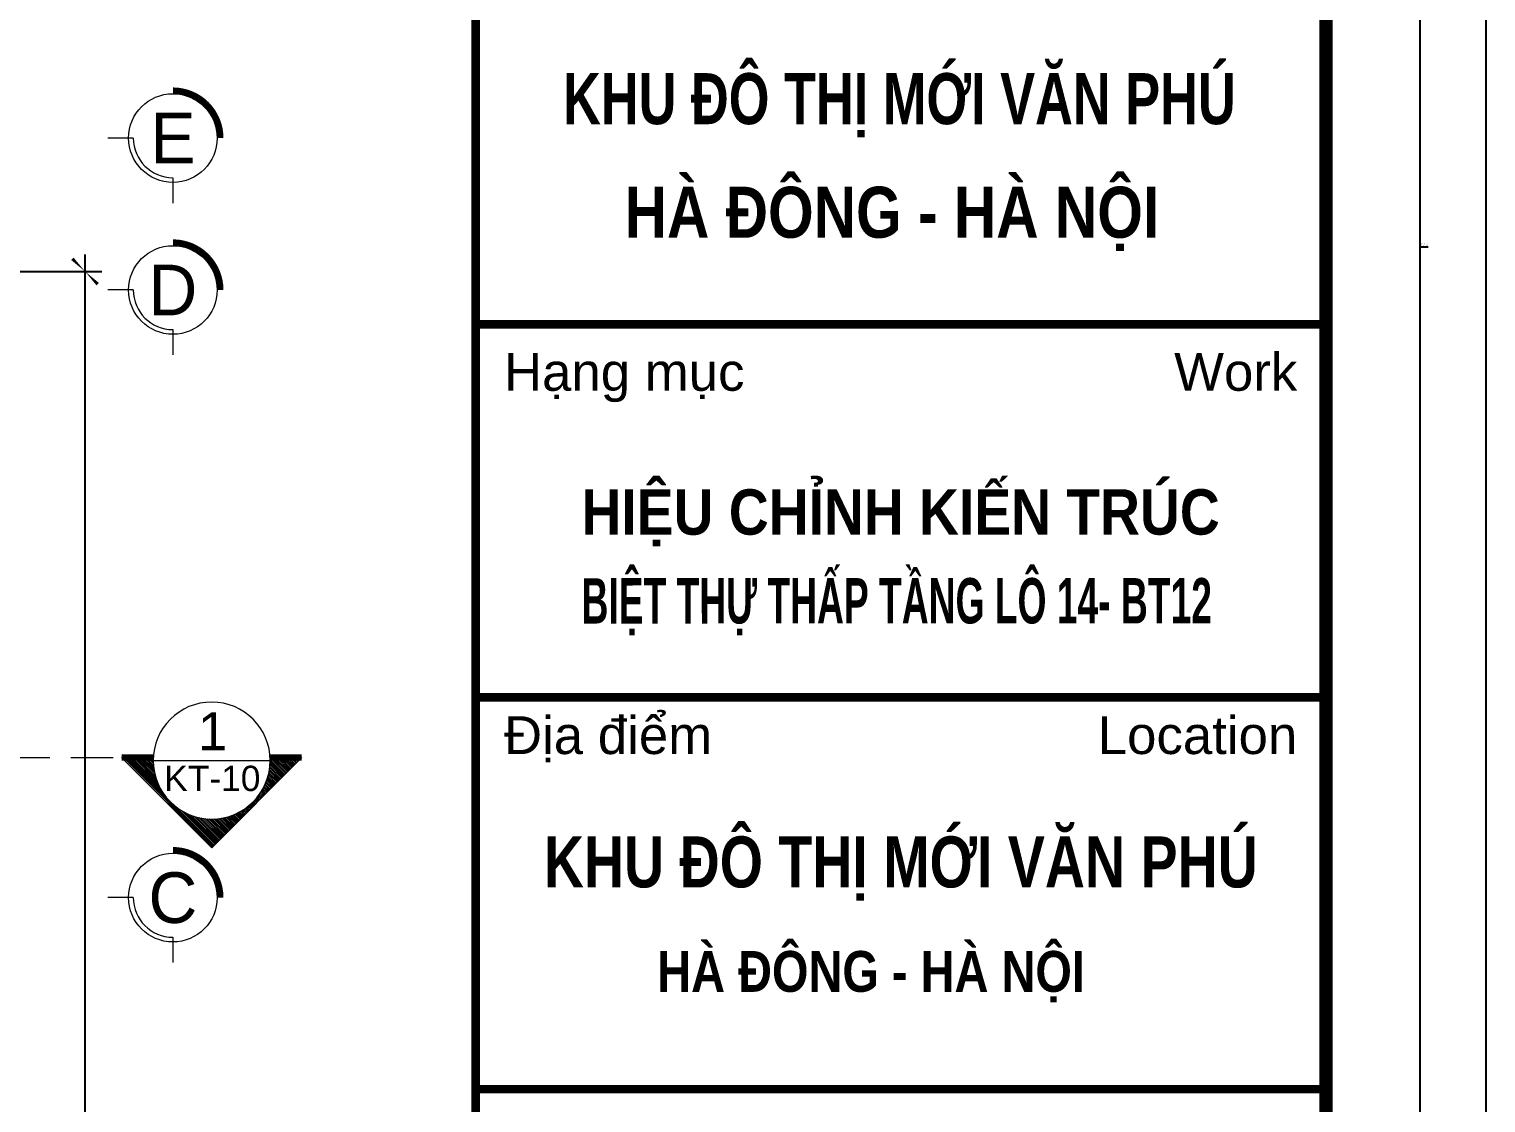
# Model space of a CAD drawing. Header units: millimetres. Extents: x -34806 to 662668, y 63228 to 99452.
# Drawn here: x 116393 to 125027, y 83376 to 89737 of the extents above; entities that cross this region are included whole.
import ezdxf
from ezdxf.enums import TextEntityAlignment as Align

# ---------------------------------------------------------------- set-up
doc = ezdxf.new("R2010")
doc.units = ezdxf.units.MM
doc.header["$LTSCALE"] = 200
doc.header["$MEASUREMENT"] = 0
doc.header["$PDMODE"] = 3
doc.header["$PDSIZE"] = 50
doc.linetypes.add('DASHED2', pattern=[0.375, 0.25, -0.125])
doc.layers.get('0').update_dxf_attribs({"color": 95, "linetype": 'CONTINUOUS'})
doc.layers.get('DEFPOINTS').update_dxf_attribs({"linetype": 'CONTINUOUS'})
for name, color, linetype, lineweight in [('cat', 1, 'CONTINUOUS', 40), ('hacth', 251, 'CONTINUOUS', 13), ('hatch', 251, 'CONTINUOUS', 5), ('thay', 7, 'CONTINUOUS', 18)]:
    doc.layers.add(name, color=color, linetype=linetype, lineweight=lineweight)
for name, color, linetype in [('DIM', 1, 'CONTINUOUS'), ('KHUNGTEN', 7, 'CONTINUOUS'), ('TEXT', 7, 'CONTINUOUS'), ('TPTA-Text', 253, 'CONTINUOUS')]:
    doc.layers.add(name, color=color, linetype=linetype)
doc.styles.add('Aria H B iso', font='VHARIALB.ttf')
doc.styles.add('Aria H iso', font='VHARIAL.ttf')
doc.styles.add('Arial iso', font='VNARIAL.ttf')
doc.styles.add('CHU HOA Day', font='VHARIAL.ttf')
doc.styles.add('CHUC HOA MANH', font='chhbg.shx', dxfattribs={"width": 0.8, "height": 250})
doc.styles.add('dam', font='VHAVANB.ttf', dxfattribs={"width": 0.9, "height": 450})
doc.styles.add('Scale', font='vnsimli.shx', dxfattribs={"width": 0.65, "bigfont": 'bigfont.shx'})
doc.dimstyles.new('Scale', dxfattribs={"dimscale": 10, "dimtxt": 2, "dimasz": 0.8, "dimexe": 1, "dimexo": 0, "dimgap": 0.5, "dimtad": 1, "dimdec": 0, "dimzin": 0, "dimdsep": 46, "dimtxsty": 'Scale', "dimblk": 'ARCHTICK', "dimcen": 1, "dimdle": 1, "dimclrd": 8, "dimclre": 251, "dimclrt": 3, "dimadec": 0, "dimazin": 0, "dimtfac": 1, "dimtdec": 0, "dimtix": 1, "dimtmove": 2, "dimatfit": 3, "dimfxl": 1, "dimtolj": 1, "dimtzin": 0, "dimarcsym": 0})

# ---------------------------------------------------------------- blocks, each defined once
blk = doc.blocks.new('_ArchTick')
at = {"layer": 'DIM', "color": 150}
blk.add_lwpolyline([(0.5000000000004547, 0.5000000000009095, 0.1333333333333333, 0, 0), (4.547473508864641e-13, 9.094947017729282e-13, 0, 0.1333333333333333, 0), (-0.4999999999995453, -0.4999999999990905, 0.1333333333333333, 0.1333333333333333, 0)], format="xyseb", dxfattribs=at)
blk = doc.blocks.new('*D1185')
at = {"layer": 'DEFPOINTS', "color": 0}
for p in [(115372.1488248326, 88302.0076397231), (115372.1488248326, 74482.00763972304), (116724.1024527386, 74482.00763972304)]:
    blk.add_point(p, dxfattribs=at)
at = {"layer": 'TPTA-Text', "color": 8, "lineweight": -2}
blk.add_line((116724.1024527386, 88402.0076397231), (116724.1024527386, 74382.00763972304), dxfattribs=at)
at = {"layer": 'TPTA-Text', "color": 251, "lineweight": -2}
for p, q in [((115372.1488248326, 88302.0076397231), (116824.1024527386, 88302.0076397231)), ((115372.1488248326, 74482.00763972304), (116824.1024527386, 74482.00763972304))]:
    blk.add_line(p, q, dxfattribs=at)
at = {"layer": 'TPTA-Text', "color": 8, "lineweight": -2, "xscale": 150, "yscale": 150, "zscale": 150}
for p, rotation in [((116724.1024527386, 88302.0076397231), 90), ((116724.1024527386, 74482.00763972304), 270)]:
    blk.add_blockref('_ArchTick', p, dxfattribs=dict(at, rotation=rotation))
at = {"layer": 'TPTA-Text', "color": 3, "insert": (116524.1024527385, 81392.0076397231), "char_height": 300, "attachment_point": 5, "rotation": 90, "style": 'Scale'}
blk.add_mtext('\\A1;13820', dxfattribs=at)
blk = doc.blocks.new('can')
at = {"layer": 'hatch'}
h = blk.add_hatch(dxfattribs=at)
h.set_pattern_fill('ANSI31', color=256, scale=96.24999999999999, style=0)
h.set_pattern_definition([(45, (-283733.9999999999, -101783.0000000001), (-8.507378461150648, 8.507378461150651), [])])
h.paths.add_polyline_path([(577.5000000001164, 0, -0.01239045031513647), (576.7909402744845, -28.608761198906), (889.9267381958198, -28.608761198906), (-1.164153218269348e-10, 861.3179769970593), (-889.9267381959362, -28.608761198906), (-576.790940274368, -28.608761198906, -0.01239045031513647), (-577.5, 0, -1)])
at = {"layer": 'cat', "color": 150, "linetype": 'Continuous', "const_width": 62.37}
for points in [[(-576.790940274368, -28.608761198906), (-889.9267381960526, -28.608761198906)], [(576.7909402744845, -28.608761198906), (889.9267381959362, -28.608761198906)]]:
    blk.add_lwpolyline(points, dxfattribs=at)
at = {"layer": 'thay', "linetype": 'Continuous'}
for p in [(-889.9267381960526, -28.6087611989642), (889.9267381959362, -28.6087611989642)]:
    blk.add_line(p, (0, 861.3179769970593), dxfattribs=at)
at = {"layer": 'thay'}
blk.add_line((-577.5, 0), (577.5, 0), dxfattribs=at)
blk.add_circle((0, 0), 577.5, dxfattribs=at)
at = {"layer": 'TEXT', "style": 'CHU HOA Day'}
blk.add_attdef('A', text='', height=374.9999999999999, dxfattribs=at).set_placement((11.23789030255284, 107.5144003144233), align=Align.CENTER)
at = {"layer": 'TEXT', "style": 'CHUC HOA MANH', "width": 0.65}
blk.add_attdef('KT-00', text='', height=287.4999999999999, dxfattribs=at).set_placement((7.355760390171781, -345.5475604703242), align=Align.CENTER)
blk = doc.blocks.new('tr')
at = {"layer": 'thay', "ltscale": 600}
for p, q in [((-1.164153218269348e-10, -200), (-1.164153218269348e-10, 0)), ((313.2121651116759, -513.2121651118505), (513.2121651116759, -513.2121651118505))]:
    blk.add_line(p, q, dxfattribs=at)
at = {"layer": 'thay', "color": 150, "ltscale": 600, "const_width": 49.99999999999998}
blk.add_lwpolyline([(-375.0000000001164, -513.2121651118796, 0.414213562373095), (-1.164153218269348e-10, -888.2121651118796, 0.414213562373095)], format="xyb", dxfattribs=at)
at = {"layer": 'thay', "ltscale": 600}
blk.add_circle((-1.164153218269348e-10, -513.2121651118796), 349.9999999999998, dxfattribs=at)
blk.add_arc((-1.164153218269348e-10, -513.2121651118796), 313.2121651118522, 0, 90, dxfattribs=at)
blk = doc.blocks.new('khung')
at = {"layer": 'DEFPOINTS', "color": 8}
blk.add_lwpolyline([(0, 0), (31503.2142857092, 0), (31503.2142857092, 22274.99999999884), (0, 22274.99999999884)], close=True, dxfattribs=at)
at = {"layer": 'KHUNGTEN', "color": 8}
blk.add_line((31503.21446545597, 16475.24069870885), (31536.14129472431, 16475.24069870885), dxfattribs=at)
at = {"layer": 'KHUNGTEN', "color": 4}
for points, const_width in [([(847.8094161225017, 388.0662020905293), (31116.97317918693, 388.0662020905293), (31116.97317918693, 21886.93379790831), (847.8094161225017, 21886.93379790831)], 54.32926829268017), ([(27622.55226480344, 21886.93379790831), (31115.14808361861, 21886.93379790831), (31115.14808361861, 388.0662020905293), (27622.55226480344, 388.0662020905293)], 34.92595818815155)]:
    blk.add_lwpolyline(points, close=True, dxfattribs=dict(at, const_width=const_width))
at = {"layer": 'KHUNGTEN', "color": 4, "const_width": 34.92595818815155}
for points in [[(27622.55244430073, 16156.79297462516), (31115.14826308552, 16156.79297462516)], [(27622.55244430073, 14624.75846653097), (31115.14826308552, 14624.75846653097)], [(27622.55244430073, 13015.04487406099), (31115.14826308552, 13015.04487406099)]]:
    blk.add_lwpolyline(points, dxfattribs=at)
at = {"color": 7, "style": 'Aria H B iso'}
for s, height, width, p, p2 in [('KHU §¤ THÞ MíI V¡N PHó', 209.5557491289093, 0.7389444991926696, (27981.5830404671, 16979.11143905187), (30745.75182077126, 16979.11143905187)), ('     hµ ®«ng - hµ néi      ', 209.5557491289093, 0.8236616100735789, (27899.69612104643, 16512.57014595026), (30833.47660882449, 16512.57014595026)), ('KHU §¤ THÞ MíI V¡N PHó', 209.5557491289093, 0.7842867514927371, (27902.79010211822, 13843.96685813665), (30836.57058989628, 13843.96685813665)), ('     hµ ®«ng - hµ néi      ', 167.6445993031274, 0.8236616100735753, (28100.74854778661, 13415.15737015691), (30447.77293800905, 13415.15737015691))]:
    blk.add_text(s, height=height, dxfattribs=dict(at, width=width)).set_placement(p, p2, align=Align.FIT)
for s, rotation, width, p, p2 in [('hiÖu chØnh kiÕn tróc ', 0.007563074260473018, 0.8721502751807877, (28057.64394805585, 15292.82606776041), (30743.28167936322, 15293.18057341316)), ('biÖt thù thÊp tÇng l« 14- bt12', 0.00784076763653109, 0.5913500781191495, (28057.64394805585, 14928.03816096876), (30648.16550555607, 14928.39266662152))]:
    blk.add_text(s, height=186.2717770034749, rotation=rotation, dxfattribs=dict(at, width=width)).set_placement(p, p2, align=Align.FIT)
at = {"layer": 'KHUNGTEN', "color": 8, "style": 'Arial iso'}
for s, width, p, p2 in [('§Þa chØ: sè 17 l« 2A, ®\xadêng Trung Yªn 1', 0.8388118954867925, (31504.31202643167, 16488.0891799439), (31534.72227211297, 16488.0891799439)), ('Tel: 7833367-7833368       fax: 7833369', 0.8360724104698336, (31504.31202643167, 16480.92607030772), (31534.72227211297, 16480.92607030772)), ('ph\xadêng Yªn Hoµ - quËn CÇu GiÊy - Hµ Néi', 0.7824314991727065, (31504.31202643167, 16484.5076251258), (31534.72227211297, 16484.5076251258)), ('Email:...................................................', 0.8776965749600775, (31504.31202643167, 16477.34451548962), (31534.72227211297, 16477.34451548962))]:
    blk.add_text(s, height=1.463414635509596, dxfattribs=dict(at, width=width)).set_placement(p, p2, align=Align.FIT)
at = {"layer": 'KHUNGTEN', "color": 8, "style": 'Arial iso', "width": 0.9999999941723045}
for s, p in [('Work', (30998.72840246174, 15884.01234600481)), ('Location', (30998.7284024671, 14391.91874527666))]:
    blk.add_text(s, height=155.2264808362291, dxfattribs=at).set_placement(p, align=Align.RIGHT)
for s, p in [('H¹ng môc', (27738.9723049301, 15884.01234600481)), ('§Þa ®iÓm', (27738.97230493592, 14391.91874527666))]:
    blk.add_text(s, height=155.2264808362291, dxfattribs=at).set_placement(p)

msp = doc.modelspace()

# ---------------------------------------------------------------- linework, layer by layer
msp.add_lwpolyline([(125027.0954636777, 63933.98517692692), (78087.45212139157, 63933.98517692692), (78087.45212139157, 97563.02756838352), (125027.0954636777, 97563.02756838352)], close=True)
at = {"layer": 'thay', "linetype": 'DASHED2', "ltscale": 5}
msp.add_line((84765.4521722726, 85421.29242369495), (116941.4496940346, 85421.2924236953), dxfattribs=at)

# ---------------------------------------------------------------- block references
at = {"layer": 'DIM', "xscale": 0.75, "yscale": 0.75, "zscale": 0.75, "rotation": 180}
for p in [(117245.1359936633, 88707.09851588923), (117245.1359936633, 87807.09851588923), (117245.1359936633, 84207.09851588923)]:
    msp.add_blockref('tr', p, dxfattribs=at)
at = {"layer": 'hacth', "xscale": 1.44238117831992, "yscale": 1.442381252141786, "zscale": 1.442381260145733}
msp.add_blockref('khung', (79197.27520039171, 64683.98517692692), dxfattribs=at)
at = {"layer": 'TEXT', "linetype": 'Continuous'}
ref = msp.add_blockref('can', (117475.4057369315, 85404.1271669766), dxfattribs=dict(at, xscale=-0.5999999999767169, yscale=0.5999999999767169, zscale=0.6, rotation=180))
ref.add_attrib('A', '1', dxfattribs={"height": 225, "style": 'Aria H iso'}).set_placement((117480.7999242769, 85465.17473233849), align=Align.CENTER)
ref.add_attrib('KT-00', 'kt-10', dxfattribs={"height": 150, "style": 'Aria H iso'}).set_placement((117478.9365019189, 85223.48514861948), align=Align.CENTER)

# ---------------------------------------------------------------- texts
at = {"layer": 'TEXT', "linetype": 'Continuous', "style": 'dam'}
for s, p in [('e', (117245.1359936635, 89092.00763972316)), ('d', (117245.1359936635, 88192.00763972316)), ('c', (117245.1359936635, 84592.00763972316))]:
    msp.add_text(s, height=300, dxfattribs=at).set_placement(p, align=Align.MIDDLE)

# ---------------------------------------------------------------- dimensions: what is measured, and where the dimension line sits
at = {"layer": 'TPTA-Text'}
dim = msp.add_linear_dim(base=(116724.1024527386, 74482.00763972304), p1=(115372.1488248326, 88302.0076397231), p2=(115372.1488248326, 74482.00763972304), angle=90, dimstyle='Scale', override={"dimscale": 100, "dimtxt": 3, "dimasz": 1.5, "dimfxl": 110}, dxfattribs=at)
dim.commit()
dim.dimension.update_dxf_attribs({"geometry": '*D1185', "text_midpoint": (116524.1024527385, 81392.0076397231)})

doc.saveas('drawing.dxf')
